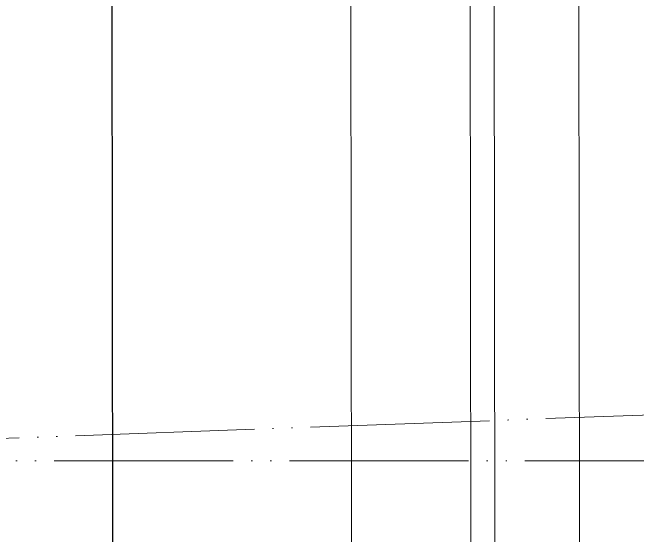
# Model space of a CAD drawing. Header units: millimetres. Extents: x -13069 to 207500, y -71366 to 56785.
# Drawn here: x 112.5 to 164.8, y 17655.1 to 17698.8 of the extents above; entities that cross this region are included whole.
import ezdxf

# ---------------------------------------------------------------- set-up
doc = ezdxf.new("R2010")
doc.units = ezdxf.units.MM
doc.linetypes.add('ADSK_Штрихпунктирная 2 точки_ш15 п1_5 п1_5 п1_5', pattern=[19.5, 15, -1.5, 0, -1.5, 0, -1.5])
doc.layers.add('Линии', color=7, linetype='Continuous', lineweight=9, true_color=0x00a600)
for name, color, linetype, lineweight in [('Потолки штриховка', 7, 'Continuous', 9), ('Стены несущие', 7, 'Continuous', 30), ('Стены отделка', 7, 'Continuous', 30), ('Стены штриховка', 7, 'Continuous', 9)]:
    doc.layers.add(name, color=color, linetype=linetype, lineweight=lineweight)

msp = doc.modelspace()

# ---------------------------------------------------------------- hatches: boundary and pattern name
at = {"layer": 'Потолки штриховка', "lineweight": 18}
h = msp.add_hatch(dxfattribs=at)
h.set_pattern_fill('FP_86', color=256, style=0, pattern_type=2)
h.set_pattern_definition([(45, (0, 0), (0, 635), [67.352, -381.661]), (0, (47.62, 47.62), (317.5, 317.5), [158.75, -476.25]), (315, (206.38, 47.62), (635, 0), [67.352, -381.661]), (225, (254, 0), (0, -635), [67.352, -381.661]), (0, (47.62, -47.62), (317.5, 317.5), [158.75, -476.25]), (315, (0, 0), (635, 0), [67.352, -381.661]), (90, (396.88, -79.38), (-317.5, 317.5), [158.75, -476.25]), (45, (396.88, 79.38), (0, 635), [67.352, -381.661]), (45, (444.5, -127), (0, 635), [67.352, -381.661]), (90, (492.12, -79.38), (-317.5, 317.5), [158.75, -476.25]), (315, (396.88, -79.38), (635, 0), [67.352, -381.661]), (315, (444.5, 127), (635, 0), [67.352, -381.661])])
h.paths.add_polyline_path([(2010.994, 17611.342), (2682.479, 17611.342), (2680.8, 17811.342), (169.763, 17811.342), (169.992, 17611.342), (1843.816, 17611.342)])
h.paths.add_polyline_path([(155.309, 17611.342), (159.992, 17611.342), (159.763, 17811.342), (152.669, 17811.342), (153.309, 17611.342)])
h.paths.add_polyline_path([(2695.098, 17611.342), (2715.48, 17611.342), (2713.801, 17811.342), (2690.8, 17811.342), (2692.479, 17611.342)])

# ---------------------------------------------------------------- linework, layer by layer
at = {"layer": 'Линии', "color": 7, "linetype": 'ADSK_Штрихпунктирная 2 точки_ш15 п1_5 п1_5 п1_5'}
for p in [(2810.16, 17761.342), (2810.16, 17661.342)]:
    msp.add_line(p, (60.16, 17661.342), dxfattribs=at)
at = {"layer": 'Стены несущие'}
msp.add_line((118.028, 20121.365), (123.309, 15501.368), dxfattribs=at)
at = {"layer": 'Стены отделка', "lineweight": 9}
for p, q in [((150.091, 20066.342), (155.309, 15501.405)), ((162.404, 15501.413), (157.186, 20066.342))]:
    msp.add_line(p, q, dxfattribs=at)
at = {"layer": 'Стены штриховка'}
for p, q in [((143.286, 15521.52), (138.062, 20091.342)), ((148.091, 20066.342), (153.309, 15501.402))]:
    msp.add_line(p, q, dxfattribs=at)

doc.saveas('drawing.dxf')
